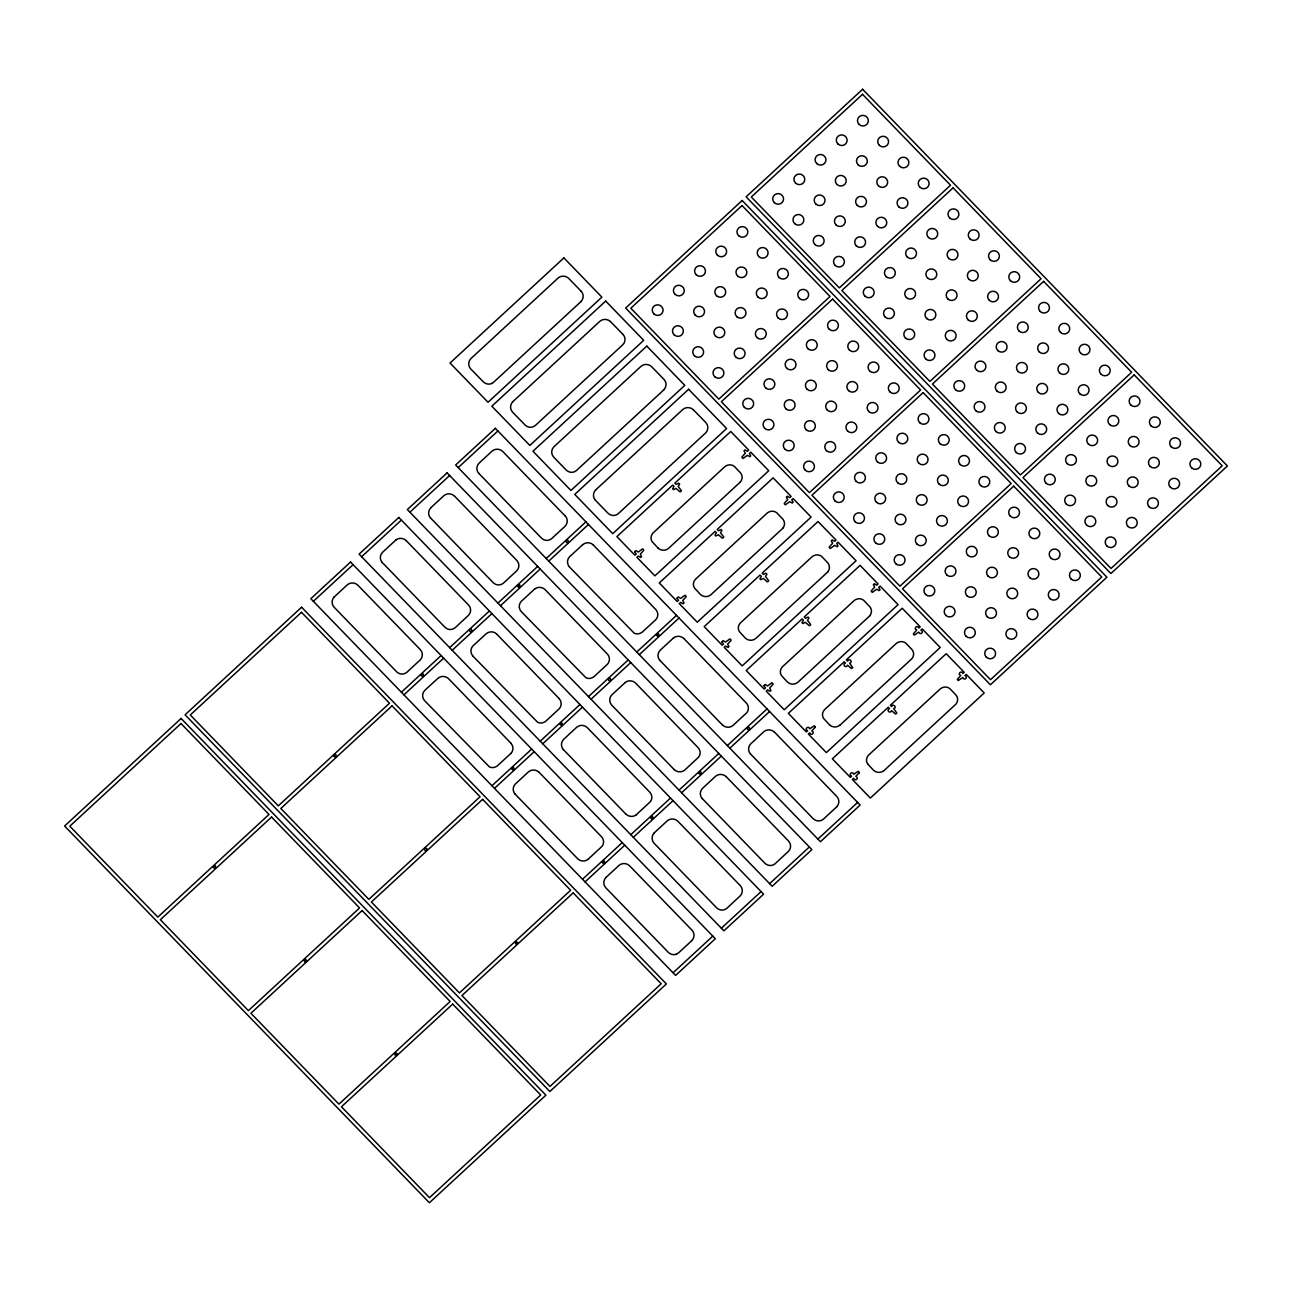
<?xml version="1.0" encoding="UTF-8"?>
<svg xmlns="http://www.w3.org/2000/svg" width="1292" height="1292" viewBox="0 0 1292 1292"><rect width="100%" height="100%" fill="white"/><g stroke="black" fill="none" stroke-linecap="round" stroke-linejoin="round"><path stroke-width="1.5" d="M740.397 481.981L668.465 548.454A7.72 7.526 13.4 0 1 658.145 548.212M581.061 301.52L493.673 382.19A9.432 9.189 13.4 0 1 491.719 383.449M512.682 401.812L600.053 321.143A7.704 7.51 13.4 0 1 610.373 321.514M313.358 601.313L353.087 564.636M361.631 556.739L401.36 520.078M409.903 512.181L449.632 475.504M458.175 467.607L497.888 430.947M334.208 596.936L347.435 584.711A7.704 7.51 13.4 0 1 357.771 585.098L420.498 649.811A7.704 7.51 13.4 0 1 420.239 659.889L407.028 672.147A9.189 8.963 13.4 0 1 404.315 673.681A6.767 6.589 13.4 0 1 399.163 673.439A9.109 8.883 13.4 0 1 396.676 671.808L333.966 607.062A7.704 7.51 13.4 0 1 334.24 596.969M395.707 540.153L382.48 552.378A7.704 7.51 13.4 0 0 382.206 562.521M430.753 507.804L443.98 495.579A7.704 7.51 13.4 0 1 454.316 495.967M663.959 389.732L576.587 470.401A9.254 9.012 13.4 0 1 574.246 471.806A6.783 6.605 13.4 0 1 569.078 471.822A9.044 8.802 13.4 0 1 566.219 470.062L553.557 456.98A7.704 7.51 13.4 0 1 553.816 446.887L641.171 366.185A7.704 7.51 13.4 0 1 651.491 366.557L664.185 379.606A7.704 7.51 13.4 0 1 663.927 389.683M595.58 490.023L682.967 409.338A7.704 7.51 13.4 0 1 693.287 409.725M401.392 692.221L441.105 655.545M449.664 647.647L489.377 610.987M497.937 603.089L537.65 566.413M546.209 558.515L585.922 521.855M403.928 694.838L443.64 658.161M452.2 650.264L491.913 613.603M500.472 605.706L540.185 569.029M548.745 561.132L588.458 524.471M582.821 544.546L569.578 556.755A7.704 7.51 13.4 0 0 569.384 566.849M510.841 753.446L497.598 765.672A8.463 8.253 13.4 0 1 493.415 767.513A6.767 6.589 13.4 0 1 489.361 766.85L424.535 700.587A7.704 7.51 13.4 0 1 424.729 690.429L438.004 678.235A7.704 7.51 13.4 0 1 448.405 678.542L511.067 743.336M491.961 785.746L531.674 749.069M540.217 741.172L579.947 704.511M588.49 696.614L628.219 659.937M636.762 652.04L676.491 615.38M494.481 788.362L534.21 751.686M542.753 743.788L582.482 707.128M591.025 699.23L630.754 662.554M639.298 654.656L679.027 617.996M625.102 682.628L611.875 694.854A7.704 7.51 13.4 0 0 611.601 705.012L674.343 769.725M673.374 638.07L660.147 650.28A7.704 7.51 13.4 0 0 659.873 660.438M588.151 859.196L601.83 846.518A7.187 6.993 13.4 0 0 603.558 841.819A8.075 7.865 13.4 0 0 601.62 836.861L538.925 772.099M636.423 814.638L650.102 801.944A7.187 6.993 13.4 0 0 651.83 797.261A8.075 7.865 13.4 0 0 649.892 792.287L587.198 727.541A7.704 7.51 13.4 0 0 576.797 727.154L563.603 739.428A7.704 7.51 13.4 0 0 563.328 749.57M582.514 879.271L622.227 842.594M630.787 834.697L670.5 798.036M679.059 790.139L718.772 753.462M727.331 745.565L767.044 708.904M585.05 881.887L624.763 845.21M633.322 837.313L673.035 800.652M681.595 792.755L721.307 756.078M729.867 748.181L769.58 711.521M605.883 877.51L619.126 865.285A7.704 7.51 13.4 0 1 629.446 865.672L692.189 930.385A7.704 7.51 13.4 0 1 691.914 940.463M654.156 832.952L667.399 820.727A7.704 7.51 13.4 0 1 677.719 821.098L740.461 885.811A7.704 7.51 13.4 0 1 740.187 895.889L726.992 908.163A9.254 9.012 13.4 0 1 724.65 909.568A6.783 6.605 13.4 0 1 719.482 909.584A9.044 8.802 13.4 0 1 716.624 907.808L653.93 843.062A7.704 7.51 13.4 0 1 654.204 832.985M839.929 725.2L911.845 658.726A7.332 7.138 13.4 0 0 912.039 649.618L906.031 643.384A6.88 6.702 13.4 0 0 900.072 641.72A8.608 8.398 13.4 0 0 896.228 643.497L824.732 709.502A8.527 8.317 13.4 0 0 822.746 712.861A6.751 6.573 13.4 0 0 823.941 718.804L829.626 724.925M691.963 940.495L678.72 952.721A9.254 9.012 13.4 0 1 676.378 954.142M836.764 806.806L823.537 819.031A9.254 9.012 13.4 0 1 821.195 820.436A6.783 6.605 13.4 0 1 816.027 820.452A9.044 8.802 13.4 0 1 813.169 818.676L750.474 753.93M883.938 770.662L955.87 704.188A7.332 7.138 13.4 0 0 956.048 695.08L950.056 688.846A6.88 6.702 13.4 0 0 944.081 687.166A8.608 8.398 13.4 0 0 940.237 688.959L868.741 754.964A8.527 8.317 13.4 0 0 866.771 758.307A6.751 6.573 13.4 0 0 867.966 764.266M673.084 972.795L712.796 936.119M721.356 928.221L761.069 891.561M769.628 883.663L809.341 846.987M817.884 839.089L857.613 802.429M658.161 548.179L652.492 542.059A6.751 6.573 13.4 0 1 651.297 536.115A8.527 8.317 13.4 0 1 653.268 532.756L724.764 466.751A8.608 8.398 13.4 0 1 728.607 464.975A6.88 6.702 13.4 0 1 734.583 466.638L740.558 472.888A7.332 7.138 13.4 0 1 740.364 481.964M581.287 291.394L568.625 278.313A7.704 7.51 13.4 0 0 558.225 277.925L470.869 358.643A7.704 7.51 13.4 0 0 470.611 368.801L483.321 381.851A8.705 8.479 13.4 0 0 486.519 383.74A6.831 6.654 13.4 0 0 491.719 383.466M610.422 321.482L623.083 334.563M693.32 409.693L705.997 422.775A7.704 7.51 13.4 0 1 705.723 432.852L618.383 513.57A9.432 9.189 13.4 0 1 616.413 514.83A6.831 6.654 13.4 0 1 611.229 515.104A8.705 8.479 13.4 0 1 608.015 513.231L595.354 500.149M565.315 516.106L502.62 451.36A7.704 7.51 13.4 0 0 492.22 450.973L479.009 463.23A7.704 7.51 13.4 0 0 478.751 473.389M593.173 544.885L655.884 609.63A7.704 7.51 13.4 0 1 655.69 619.789L642.415 631.982A8.463 8.253 13.4 0 1 638.232 633.807A6.767 6.589 13.4 0 1 634.162 633.145L569.352 566.881M683.743 638.409L746.437 703.155A8.075 7.865 13.4 0 1 748.375 708.129A7.187 6.993 13.4 0 1 746.647 712.813L732.968 725.506A7.704 7.51 13.4 0 1 722.648 725.119M774.312 731.934L837.006 796.679A7.704 7.51 13.4 0 1 836.731 806.757M478.783 473.357L541.477 538.102A9.109 8.883 13.4 0 0 543.964 539.749A6.767 6.589 13.4 0 0 549.132 539.991A9.189 8.963 13.4 0 0 551.846 538.457L565.088 526.232A7.704 7.51 13.4 0 0 565.363 516.073M659.905 660.406L722.599 725.151M454.348 495.918L517.042 560.68A7.704 7.51 13.4 0 1 516.768 570.757L503.573 583.015A9.189 8.963 13.4 0 1 500.86 584.549A6.767 6.589 13.4 0 1 495.692 584.307A9.109 8.883 13.4 0 1 493.205 582.676L430.511 517.93M726.039 776.492L788.734 841.237A7.704 7.51 13.4 0 1 788.459 851.331L775.265 863.589A9.254 9.012 13.4 0 1 772.923 865.01A6.783 6.605 13.4 0 1 767.755 865.01A9.044 8.802 13.4 0 1 764.896 863.25L702.202 798.504M406.076 540.492L468.77 605.237A7.704 7.51 13.4 0 1 468.495 615.315L455.301 627.589A9.189 8.963 13.4 0 1 452.588 629.123A6.767 6.589 13.4 0 1 447.42 628.881A9.109 8.883 13.4 0 1 444.949 627.234L382.238 562.488M496.645 634.017L559.339 698.762M472.807 656.013L537.617 722.276A6.767 6.589 13.4 0 0 541.687 722.939A8.463 8.253 13.4 0 0 545.87 721.114L559.113 708.888A7.704 7.51 13.4 0 0 559.291 698.794M563.36 749.538L626.071 814.283M515.104 794.112L577.799 858.857A7.704 7.51 13.4 0 0 588.199 859.245M867.966 764.266L873.65 770.371A7.72 7.526 13.4 0 0 883.906 770.63M750.426 753.963A7.704 7.51 13.4 0 1 750.749 743.853L763.943 731.595A7.704 7.51 13.4 0 1 774.263 731.966M673.342 638.022A7.704 7.51 13.4 0 1 683.71 638.442M582.853 544.578A7.704 7.51 13.4 0 1 593.222 544.836M430.478 517.963A7.704 7.51 13.4 0 1 430.785 507.837M702.154 798.537A7.704 7.51 13.4 0 1 702.477 788.411L715.671 776.153A7.704 7.51 13.4 0 1 725.991 776.54M674.376 769.677A7.704 7.51 13.4 0 0 684.728 770.113L698.374 757.37A7.187 6.993 13.4 0 0 700.102 752.687A8.075 7.865 13.4 0 0 698.164 747.713L635.47 682.967A7.704 7.51 13.4 0 0 625.07 682.596M472.84 655.981A7.704 7.51 13.4 0 1 473.001 645.855L486.277 633.678A7.704 7.51 13.4 0 1 496.677 633.968M395.675 540.104A7.704 7.51 13.4 0 1 406.043 540.524M636.471 814.671A7.704 7.51 13.4 0 1 626.103 814.251M676.378 954.142A6.783 6.605 13.4 0 1 671.21 954.158A9.044 8.802 13.4 0 1 668.352 952.382L605.657 887.636A7.704 7.51 13.4 0 1 605.932 877.543M515.056 794.144A7.704 7.51 13.4 0 1 515.363 784.018L528.573 771.76A7.704 7.51 13.4 0 1 538.893 772.148M511.018 743.368A7.704 7.51 13.4 0 1 510.873 753.494M839.897 725.167A7.72 7.526 13.4 0 1 829.593 724.957M595.305 500.182A7.704 7.51 13.4 0 1 595.612 490.056M512.714 401.86A7.704 7.51 13.4 0 0 512.407 411.97L525.117 425.02A9.109 8.883 13.4 0 0 527.588 426.667A6.767 6.589 13.4 0 0 532.772 426.909A9.189 8.963 13.4 0 0 535.469 425.359L622.857 344.689A7.704 7.51 13.4 0 0 623.132 334.531M581.335 291.362A7.704 7.51 13.4 0 1 581.012 301.488M815.236 727.299L811.796 730.852C815.623 732.499 810.972 736.521 809.68 732.806L808.356 734.034L826.347 752.606L940.205 647.486L922.213 628.913L920.889 630.141C924.701 631.901 920.098 635.745 918.774 632.095L914.381 635.066A2.164 2.099 13.4 0 1 913.347 633.823L916.755 629.995C912.75 628.913 917.595 624.149 918.87 628.041L920.195 626.814L902.204 608.241L846.341 659.824L847.6 661.133C848.989 657.289 853.608 662.312 849.619 663.232L852.72 667.56A2.164 2.099 13.4 0 1 851.476 668.545L847.504 665.186C846.422 668.82 841.593 664.766 845.485 663.087L844.209 661.779L788.346 713.362L806.337 731.95L807.662 730.723C803.689 729.673 808.485 724.844 809.777 728.769L814.251 725.829A2.164 2.099 13.4 0 1 815.187 727.025L815.236 727.364M859.261 772.745L855.821 776.314C859.648 778.042 854.916 781.967 853.689 778.268L852.365 779.496L870.356 798.068L984.213 692.948L966.238 674.376L964.914 675.587C968.774 677.379 963.913 681.223 962.782 677.541L958.389 680.513A2.164 2.099 13.4 0 1 957.372 679.285L960.763 675.458C956.888 674.586 961.361 669.547 962.879 673.503L964.203 672.276L946.212 653.704L890.349 705.287L891.609 706.595C892.998 702.735 897.633 707.758 893.644 708.678L896.777 712.942A2.164 2.099 13.4 0 1 895.485 714.008L891.528 710.648C890.463 714.266 885.65 710.261 889.494 708.549L888.234 707.241L832.355 758.824L850.346 777.396L851.67 776.169C847.713 775.087 852.494 770.323 853.786 774.215L858.259 771.292A2.164 2.099 13.4 0 1 859.212 772.487L859.261 772.745M421.063 675.118C424.244 680.028 424.309 670.403 421.063 675.022M469.319 630.561C472.985 635.244 472.081 625.812 469.351 630.367M517.591 585.987C520.837 590.945 520.805 581.093 517.591 585.987M565.864 541.429C569.288 546.274 568.851 536.535 565.864 541.429M397.274 1054.094C394.448 1059.036 393.882 1049.475 397.274 1054.175M517.753 942.853C515.508 947.86 513.941 938.428 517.753 942.853M634.695 552.055L636.197 553.977L634.873 555.205L616.882 536.616L672.761 485.033L674.02 486.341L672.648 488.764A6.25 6.089 13.4 0 0 673.503 489.652L676.055 488.441L679.98 491.816A2.035 1.986 13.4 0 0 681.401 490.669L678.171 486.486L679.608 484.177A6.25 6.089 13.4 0 0 678.671 483.176L676.136 484.387L674.876 483.079L730.739 431.496L748.73 450.068L747.406 451.296L744.967 449.891A6.25 6.089 13.4 0 0 744.014 450.763L745.29 453.25L741.883 457.061A2.035 1.986 13.4 0 0 743.078 458.45L747.309 455.349L749.812 456.706A6.25 6.089 13.4 0 0 750.7 455.882L749.425 453.395L750.749 452.168L768.74 470.74L654.883 575.861L636.891 557.288L638.216 556.061L640.719 557.433A6.25 6.089 13.4 0 0 641.607 556.61L640.331 554.106L643.755 550.376A2.035 1.986 13.4 0 0 642.544 548.906L638.313 552.023L635.874 550.618A6.25 6.089 13.4 0 0 634.921 551.474L634.695 552.055M677.056 598.406L678.575 600.328L677.25 601.539L659.259 582.967L715.122 531.383L716.398 532.692L715.025 535.114A6.25 6.089 13.4 0 0 715.881 536.002L718.417 534.791L722.357 538.166A2.035 1.986 13.4 0 0 723.778 537.02L720.532 532.837L721.905 530.414A6.25 6.089 13.4 0 0 721.049 529.526L718.513 530.737L717.254 529.429L773.117 477.846L791.108 496.419L789.783 497.646L787.393 496.209A6.25 6.089 13.4 0 0 786.392 497.113L787.668 499.6L784.26 503.412A2.035 1.986 13.4 0 0 785.455 504.801L789.687 501.7L792.174 503.056A6.25 6.089 13.4 0 0 793.078 502.233L791.802 499.746L793.127 498.518L811.118 517.091L697.26 622.211L679.269 603.639L680.593 602.411L683.08 603.784A6.25 6.089 13.4 0 0 683.985 602.96L682.709 600.457L686.149 596.807A2.035 1.986 13.4 0 0 684.922 595.257L680.69 598.374L678.187 597.001A6.25 6.089 13.4 0 0 677.299 597.825L677.073 598.277M721.986 642.076L723.488 643.997L722.163 645.209L704.188 626.636L760.051 575.053L761.327 576.361L759.954 578.784A6.25 6.089 13.4 0 0 760.81 579.672L763.346 578.461L767.287 581.836A2.035 1.986 13.4 0 0 768.708 580.673L765.462 576.507L766.915 574.197A6.25 6.089 13.4 0 0 765.978 573.196L763.443 574.407L762.183 573.099L818.046 521.516L836.037 540.088L834.713 541.316L832.209 539.943A6.25 6.089 13.4 0 0 831.321 540.783L832.597 543.27L829.189 547.065A2.035 1.986 13.4 0 0 830.385 548.47L834.616 545.369L837.103 546.726A6.25 6.089 13.4 0 0 838.007 545.902L836.731 543.399L838.056 542.188L856.047 560.76L742.189 665.881L724.198 647.308L725.523 646.081L728.01 647.453A6.25 6.089 13.4 0 0 728.914 646.63L727.638 644.127L731.062 640.396A2.035 1.986 13.4 0 0 729.851 638.926L725.62 642.043L723.116 640.67A6.25 6.089 13.4 0 0 722.228 641.494L721.986 642.076M764.024 685.939L765.526 687.861L764.202 689.088L746.211 670.516L802.09 618.933L803.349 620.241L801.993 622.647A6.25 6.089 13.4 0 0 802.849 623.535L805.384 622.324L809.309 625.699A2.035 1.986 13.4 0 0 810.73 624.553L807.5 620.37L808.905 618.012A6.25 6.089 13.4 0 0 808.017 617.075L805.465 618.27L804.205 616.978L860.068 565.379L878.059 583.968L876.735 585.179L874.361 583.742A6.25 6.089 13.4 0 0 873.36 584.646L874.619 587.133L871.212 590.945A2.035 1.986 13.4 0 0 872.407 592.334L876.654 589.233L879.141 590.589A6.25 6.089 13.4 0 0 880.03 589.766L878.77 587.279L880.094 586.051L898.069 604.624L784.212 709.744L766.221 691.172L767.545 689.96L770.048 691.317A6.25 6.089 13.4 0 0 770.936 690.493L769.677 688.006L773.084 684.195A2.035 1.986 13.4 0 0 771.889 682.79L767.642 685.907L765.203 684.502A6.25 6.089 13.4 0 0 764.25 685.374L764.024 685.874M213.212 866.98C215.99 872.052 216.846 862.184 213.212 866.98M333.691 755.739C336.954 760.649 336.873 750.862 333.691 755.739M306.721 960.618C303.83 965.705 303.329 955.757 306.721 960.715M427.2 849.393C424.018 854.383 423.889 844.613 427.2 849.393M511.648 768.643C515.007 773.407 514.377 763.911 511.648 768.643M559.92 724.069C563.538 728.672 562.521 719.273 559.92 724.069M608.193 679.511C611.051 684.389 611.601 674.941 608.193 679.414M656.465 634.937C659.647 639.685 659.566 630.27 656.465 634.856M602.217 862.152C605.237 867.029 605.447 857.468 602.217 862.152M650.49 817.594C653.897 822.277 653.316 812.975 650.49 817.497M698.762 773.02C702.121 777.703 701.604 768.369 698.762 772.939M747.034 728.462C749.941 733.355 750.377 723.811 747.034 728.462M782.758 528.331L710.842 594.804A7.72 7.526 13.4 0 1 700.506 594.562L694.854 588.409A6.751 6.573 13.4 0 1 693.659 582.45A8.527 8.317 13.4 0 1 695.645 579.107L767.141 513.102A8.608 8.398 13.4 0 1 770.985 511.325A6.88 6.702 13.4 0 1 776.944 512.989L782.936 519.239A7.332 7.138 13.4 0 1 782.742 528.315M827.688 572.001L755.772 638.474A7.72 7.526 13.4 0 1 745.436 638.216L739.783 632.079A6.751 6.573 13.4 0 1 738.588 626.119A8.527 8.317 13.4 0 1 740.574 622.776L812.054 556.771A8.608 8.398 13.4 0 1 815.914 554.995A6.88 6.702 13.4 0 1 821.873 556.658L827.865 562.908A7.332 7.138 13.4 0 1 827.671 571.985M869.726 615.864L797.794 682.337A7.72 7.526 13.4 0 1 787.474 682.095L781.822 675.942A6.751 6.573 13.4 0 1 780.626 669.999A8.527 8.317 13.4 0 1 782.597 666.656L854.093 600.635A8.608 8.398 13.4 0 1 857.936 598.858A6.88 6.702 13.4 0 1 863.912 600.522L869.887 606.772A7.332 7.138 13.4 0 1 869.694 615.848M563.893 257.899L450.036 363.02L488.037 402.264L601.894 297.144L563.893 257.899M605.69 301.068L491.832 406.189L529.833 445.433L643.691 340.313L605.69 301.068M181.106 718.465L64.6 826.024L429.38 1202.739L545.886 1095.18L181.106 718.465M301.585 607.224L185.079 714.799L549.859 1091.514L666.365 983.939L301.585 607.224M350.552 562.02L310.823 598.697L675.619 975.412L715.332 938.735L350.552 562.02M398.824 517.462L359.095 554.123L723.875 930.838L763.604 894.177L398.824 517.462M447.097 472.888L407.368 509.565L772.148 886.28L811.877 849.603L447.097 472.888M495.369 428.33L455.64 464.991L820.42 841.706L860.149 805.045L495.369 428.33M742.141 200.486L625.635 308.061L990.415 684.776L1106.921 577.201L742.141 200.486M862.62 89.261L746.114 196.82L1110.894 573.535L1227.4 465.976L862.62 89.261M180.993 723.52L69.784 826.202L157.818 917.11L269.027 814.428L180.993 723.52M301.472 612.295L190.263 714.961L278.297 805.869L389.506 703.203L301.472 612.295M742.028 205.557L630.803 308.223L718.837 399.131L830.045 296.466L742.028 205.557M862.507 94.316L751.298 196.998L839.316 287.906L950.541 185.224L862.507 94.316M646.808 346.111L532.95 451.231L570.935 490.475L684.808 385.355L646.808 346.111M688.604 389.28L574.746 494.4L612.731 533.644L726.605 428.508L688.604 389.28M271.562 817.045L160.337 919.726L248.371 1010.635L359.58 907.953L271.562 817.045M392.041 705.82L280.816 808.485L368.85 899.393L480.059 796.728L392.041 705.82M832.581 299.082L721.372 401.747L809.406 492.656L920.615 389.99L832.581 299.082M953.06 187.841L841.851 290.522L929.885 381.431L1041.094 278.749L953.06 187.841M534.549 589.104L521.306 601.329A7.704 7.51 13.4 0 0 521.112 611.423L585.89 677.719A6.767 6.589 13.4 0 0 589.96 678.381A8.463 8.253 13.4 0 0 594.142 676.54L607.369 664.314A7.704 7.51 13.4 0 0 607.563 654.236L544.901 589.443A7.704 7.51 13.4 0 0 534.581 589.152M362.115 910.569L250.906 1013.251L338.94 1104.159L450.149 1001.478L362.115 910.569M482.594 799.344L371.385 902.01L459.419 992.918L570.628 890.253L482.594 799.344M923.15 392.606L811.941 495.272L899.959 586.18L1011.184 483.515L923.15 392.606M1043.629 281.365L932.42 384.047L1020.438 474.955L1131.663 372.274L1043.629 281.365M452.685 1004.094L341.459 1106.776L429.493 1197.684L540.702 1095.002L452.685 1004.094M573.163 892.869L461.955 995.534L549.972 1086.443L661.197 983.777L573.163 892.869M1013.703 486.131L902.494 588.797L990.528 679.705L1101.737 577.039L1013.703 486.131M1134.182 374.89L1022.973 477.572L1111.007 568.48L1222.216 465.798L1134.182 374.89M837.022 184.481A5.443 5.297 13.4 0 0 846.066 182.059A5.443 5.297 13.4 0 0 839.299 175.583A5.443 5.297 13.4 0 0 837.022 184.481M858.066 164.762A5.443 5.297 13.4 0 0 867.158 162.485A5.443 5.297 13.4 0 0 860.504 155.912A5.443 5.297 13.4 0 0 858.066 164.762M859.115 124.436A5.443 5.297 13.4 0 0 868.176 122.013A5.443 5.297 13.4 0 0 861.409 115.537A5.443 5.297 13.4 0 0 859.115 124.436M837.927 143.993A5.443 5.297 13.4 0 0 846.987 141.571A5.443 5.297 13.4 0 0 840.22 135.095A5.443 5.297 13.4 0 0 837.927 143.993M879.384 145.366A5.443 5.297 13.4 0 0 888.428 142.944A5.443 5.297 13.4 0 0 881.661 136.468A5.443 5.297 13.4 0 0 879.384 145.366M816.754 163.551A5.443 5.297 13.4 0 0 825.798 161.129A5.443 5.297 13.4 0 0 819.031 154.652A5.443 5.297 13.4 0 0 816.754 163.551M899.652 166.297A5.443 5.297 13.4 0 0 908.696 163.874A5.443 5.297 13.4 0 0 901.929 157.398A5.443 5.297 13.4 0 0 899.652 166.297M795.565 183.109A5.443 5.297 13.4 0 0 804.625 180.686A5.443 5.297 13.4 0 0 797.858 174.21A5.443 5.297 13.4 0 0 795.565 183.109M1101.042 374.276A5.443 5.297 13.4 0 0 1110.086 371.854A5.443 5.297 13.4 0 0 1103.32 365.378A5.443 5.297 13.4 0 0 1101.042 374.276M1038.413 392.461A5.443 5.297 13.4 0 0 1047.457 390.039A5.443 5.297 13.4 0 0 1040.69 383.562A5.443 5.297 13.4 0 0 1038.413 392.461M1079.854 393.834A5.443 5.297 13.4 0 0 1088.914 391.411A5.443 5.297 13.4 0 0 1082.147 384.935A5.443 5.297 13.4 0 0 1079.854 393.834M975.767 410.646A5.443 5.297 13.4 0 0 984.827 408.224A5.443 5.297 13.4 0 0 978.06 401.747A5.443 5.297 13.4 0 0 975.767 410.646M1017.224 412.019A5.443 5.297 13.4 0 0 1026.268 409.596A5.443 5.297 13.4 0 0 1019.501 403.12A5.443 5.297 13.4 0 0 1017.224 412.019M1058.665 413.392A5.443 5.297 13.4 0 0 1067.725 410.969A5.443 5.297 13.4 0 0 1060.958 404.493A5.443 5.297 13.4 0 0 1058.665 413.392M1130.807 405.01A5.443 5.297 13.4 0 0 1139.851 402.587A5.443 5.297 13.4 0 0 1133.084 396.111A5.443 5.297 13.4 0 0 1130.807 405.01M996.035 431.576A5.443 5.297 13.4 0 0 1005.095 429.154A5.443 5.297 13.4 0 0 998.328 422.678A5.443 5.297 13.4 0 0 996.035 431.576M1037.492 432.949A5.443 5.297 13.4 0 0 1046.536 430.527A5.443 5.297 13.4 0 0 1039.769 424.051A5.443 5.297 13.4 0 0 1037.492 432.949M1109.618 424.567A5.443 5.297 13.4 0 0 1118.678 422.145A5.443 5.297 13.4 0 0 1111.911 415.669A5.443 5.297 13.4 0 0 1109.618 424.567M1151.075 425.94A5.443 5.297 13.4 0 0 1160.119 423.518A5.443 5.297 13.4 0 0 1153.352 417.041A5.443 5.297 13.4 0 0 1151.075 425.94M1016.303 452.507A5.443 5.297 13.4 0 0 1025.363 450.084A5.443 5.297 13.4 0 0 1018.597 443.608A5.443 5.297 13.4 0 0 1016.303 452.507M1088.429 444.125A5.443 5.297 13.4 0 0 1097.489 441.702A5.443 5.297 13.4 0 0 1090.723 435.226A5.443 5.297 13.4 0 0 1088.429 444.125M1129.886 445.498A5.443 5.297 13.4 0 0 1138.93 443.075A5.443 5.297 13.4 0 0 1132.163 436.599A5.443 5.297 13.4 0 0 1129.886 445.498M1067.257 463.683A5.443 5.297 13.4 0 0 1076.301 461.26A5.443 5.297 13.4 0 0 1069.534 454.784A5.443 5.297 13.4 0 0 1067.257 463.683M1171.327 446.87A5.443 5.297 13.4 0 0 1180.387 444.448A5.443 5.297 13.4 0 0 1173.62 437.972A5.443 5.297 13.4 0 0 1171.327 446.87M1108.697 465.055A5.443 5.297 13.4 0 0 1117.758 462.633A5.443 5.297 13.4 0 0 1110.991 456.157A5.443 5.297 13.4 0 0 1108.697 465.055M1059.585 372.904A5.443 5.297 13.4 0 0 1068.646 370.481A5.443 5.297 13.4 0 0 1061.879 364.005A5.443 5.297 13.4 0 0 1059.585 372.904M1018.144 371.531A5.443 5.297 13.4 0 0 1027.188 369.108A5.443 5.297 13.4 0 0 1020.422 362.632A5.443 5.297 13.4 0 0 1018.144 371.531M955.515 389.716A5.443 5.297 13.4 0 0 964.559 387.293A5.443 5.297 13.4 0 0 957.792 380.817A5.443 5.297 13.4 0 0 955.515 389.716M996.956 391.088A5.443 5.297 13.4 0 0 1006.016 388.666A5.443 5.297 13.4 0 0 999.249 382.19A5.443 5.297 13.4 0 0 996.956 391.088M1080.774 353.346A5.443 5.297 13.4 0 0 1089.818 350.923A5.443 5.297 13.4 0 0 1083.051 344.447A5.443 5.297 13.4 0 0 1080.774 353.346M969.032 279.379A5.443 5.297 13.4 0 0 978.076 276.956A5.443 5.297 13.4 0 0 971.309 270.48A5.443 5.297 13.4 0 0 969.032 279.379M927.575 278.006A5.443 5.297 13.4 0 0 936.635 275.584A5.443 5.297 13.4 0 0 929.869 269.107A5.443 5.297 13.4 0 0 927.575 278.006M864.946 296.191A5.443 5.297 13.4 0 0 874.006 293.769A5.443 5.297 13.4 0 0 867.223 287.292A5.443 5.297 13.4 0 0 864.946 296.191M1010.473 280.752A5.443 5.297 13.4 0 0 1019.533 278.329A5.443 5.297 13.4 0 0 1012.767 271.853A5.443 5.297 13.4 0 0 1010.473 280.752M906.403 297.564A5.443 5.297 13.4 0 0 915.447 295.141A5.443 5.297 13.4 0 0 908.68 288.665A5.443 5.297 13.4 0 0 906.403 297.564M947.843 298.936A5.443 5.297 13.4 0 0 956.904 296.514A5.443 5.297 13.4 0 0 950.121 290.038A5.443 5.297 13.4 0 0 947.843 298.936M989.301 300.309A5.443 5.297 13.4 0 0 998.345 297.887A5.443 5.297 13.4 0 0 991.578 291.411A5.443 5.297 13.4 0 0 989.301 300.309M885.214 317.121A5.443 5.297 13.4 0 0 894.258 314.699A5.443 5.297 13.4 0 0 887.491 308.223A5.443 5.297 13.4 0 0 885.214 317.121M926.655 318.494A5.443 5.297 13.4 0 0 935.715 316.072A5.443 5.297 13.4 0 0 928.948 309.595A5.443 5.297 13.4 0 0 926.655 318.494M968.112 319.867A5.443 5.297 13.4 0 0 977.156 317.444A5.443 5.297 13.4 0 0 970.389 310.968A5.443 5.297 13.4 0 0 968.112 319.867M1040.238 311.485A5.443 5.297 13.4 0 0 1049.298 309.063A5.443 5.297 13.4 0 0 1042.531 302.586A5.443 5.297 13.4 0 0 1040.238 311.485M905.482 338.052A5.443 5.297 13.4 0 0 914.526 335.629A5.443 5.297 13.4 0 0 907.759 329.153A5.443 5.297 13.4 0 0 905.482 338.052M946.923 339.425A5.443 5.297 13.4 0 0 955.983 337.002A5.443 5.297 13.4 0 0 949.216 330.526A5.443 5.297 13.4 0 0 946.923 339.425M1019.065 331.043A5.443 5.297 13.4 0 0 1028.109 328.62A5.443 5.297 13.4 0 0 1021.342 322.144A5.443 5.297 13.4 0 0 1019.065 331.043M1060.506 332.415A5.443 5.297 13.4 0 0 1069.566 329.993A5.443 5.297 13.4 0 0 1062.799 323.517A5.443 5.297 13.4 0 0 1060.506 332.415M925.75 358.982A5.443 5.297 13.4 0 0 934.794 356.56A5.443 5.297 13.4 0 0 928.027 350.084A5.443 5.297 13.4 0 0 925.75 358.982M997.876 350.6A5.443 5.297 13.4 0 0 1006.92 348.178A5.443 5.297 13.4 0 0 1000.153 341.702A5.443 5.297 13.4 0 0 997.876 350.6M1039.317 351.973A5.443 5.297 13.4 0 0 1048.377 349.551A5.443 5.297 13.4 0 0 1041.61 343.074A5.443 5.297 13.4 0 0 1039.317 351.973M976.687 370.158A5.443 5.297 13.4 0 0 985.748 367.736A5.443 5.297 13.4 0 0 978.981 361.259A5.443 5.297 13.4 0 0 976.687 370.158M857.274 205.412A5.443 5.297 13.4 0 0 866.334 202.989A5.443 5.297 13.4 0 0 859.568 196.513A5.443 5.297 13.4 0 0 857.274 205.412M898.731 206.785A5.443 5.297 13.4 0 0 907.775 204.362A5.443 5.297 13.4 0 0 901.008 197.886A5.443 5.297 13.4 0 0 898.731 206.785M794.645 223.597A5.443 5.297 13.4 0 0 803.705 221.174A5.443 5.297 13.4 0 0 796.938 214.698A5.443 5.297 13.4 0 0 794.645 223.597M836.102 224.97A5.443 5.297 13.4 0 0 845.146 222.547A5.443 5.297 13.4 0 0 838.379 216.071A5.443 5.297 13.4 0 0 836.102 224.97M877.543 226.342A5.443 5.297 13.4 0 0 886.603 223.92A5.443 5.297 13.4 0 0 879.836 217.444A5.443 5.297 13.4 0 0 877.543 226.342M949.685 217.96A5.443 5.297 13.4 0 0 958.729 215.538A5.443 5.297 13.4 0 0 951.962 209.062A5.443 5.297 13.4 0 0 949.685 217.96M814.913 244.527A5.443 5.297 13.4 0 0 823.973 242.105A5.443 5.297 13.4 0 0 817.206 235.629A5.443 5.297 13.4 0 0 814.913 244.527M856.37 245.9A5.443 5.297 13.4 0 0 865.414 243.477A5.443 5.297 13.4 0 0 858.647 237.001A5.443 5.297 13.4 0 0 856.37 245.9M928.496 237.518A5.443 5.297 13.4 0 0 937.556 235.096A5.443 5.297 13.4 0 0 930.773 228.619A5.443 5.297 13.4 0 0 928.496 237.518M969.953 238.907A5.443 5.297 13.4 0 0 978.981 236.436A5.443 5.297 13.4 0 0 972.182 230.008A5.443 5.297 13.4 0 0 969.953 238.907M835.181 265.458A5.443 5.297 13.4 0 0 844.225 263.035A5.443 5.297 13.4 0 0 837.458 256.559A5.443 5.297 13.4 0 0 835.181 265.458M907.307 257.076A5.443 5.297 13.4 0 0 916.367 254.653A5.443 5.297 13.4 0 0 909.6 248.177A5.443 5.297 13.4 0 0 907.307 257.076M948.764 258.448A5.443 5.297 13.4 0 0 957.808 256.026A5.443 5.297 13.4 0 0 951.041 249.55A5.443 5.297 13.4 0 0 948.764 258.448M990.205 259.821A5.443 5.297 13.4 0 0 999.265 257.399A5.443 5.297 13.4 0 0 992.498 250.923A5.443 5.297 13.4 0 0 990.205 259.821M886.134 276.633A5.443 5.297 13.4 0 0 895.178 274.211A5.443 5.297 13.4 0 0 888.412 267.735A5.443 5.297 13.4 0 0 886.134 276.633M878.463 185.854A5.443 5.297 13.4 0 0 887.523 183.432A5.443 5.297 13.4 0 0 880.756 176.956A5.443 5.297 13.4 0 0 878.463 185.854M774.393 202.683A5.443 5.297 13.4 0 0 783.42 200.212A5.443 5.297 13.4 0 0 776.621 193.784A5.443 5.297 13.4 0 0 774.393 202.683M919.92 187.227A5.443 5.297 13.4 0 0 928.964 184.804A5.443 5.297 13.4 0 0 922.197 178.328A5.443 5.297 13.4 0 0 919.92 187.227M815.833 204.039A5.443 5.297 13.4 0 0 824.877 201.617A5.443 5.297 13.4 0 0 818.111 195.14A5.443 5.297 13.4 0 0 815.833 204.039M1046.068 483.24A5.443 5.297 13.4 0 0 1055.128 480.818A5.443 5.297 13.4 0 0 1048.361 474.342A5.443 5.297 13.4 0 0 1046.068 483.24M1150.155 466.428A5.443 5.297 13.4 0 0 1159.199 464.006A5.443 5.297 13.4 0 0 1152.432 457.53A5.443 5.297 13.4 0 0 1150.155 466.428M1087.525 484.613A5.443 5.297 13.4 0 0 1096.569 482.191A5.443 5.297 13.4 0 0 1089.802 475.714A5.443 5.297 13.4 0 0 1087.525 484.613M1191.595 467.801A5.443 5.297 13.4 0 0 1200.656 465.378A5.443 5.297 13.4 0 0 1193.889 458.902A5.443 5.297 13.4 0 0 1191.595 467.801M1128.966 485.986A5.443 5.297 13.4 0 0 1138.026 483.563A5.443 5.297 13.4 0 0 1131.259 477.087A5.443 5.297 13.4 0 0 1128.966 485.986M1066.336 504.171A5.443 5.297 13.4 0 0 1075.38 501.748A5.443 5.297 13.4 0 0 1068.613 495.272A5.443 5.297 13.4 0 0 1066.336 504.171M1170.423 487.359A5.443 5.297 13.4 0 0 1179.467 484.936A5.443 5.297 13.4 0 0 1172.7 478.46A5.443 5.297 13.4 0 0 1170.423 487.359M1107.777 505.543A5.443 5.297 13.4 0 0 1116.837 503.121A5.443 5.297 13.4 0 0 1110.07 496.645A5.443 5.297 13.4 0 0 1107.777 505.543M1149.234 506.916A5.443 5.297 13.4 0 0 1158.278 504.494A5.443 5.297 13.4 0 0 1151.511 498.018A5.443 5.297 13.4 0 0 1149.234 506.916M1086.604 525.101A5.443 5.297 13.4 0 0 1095.648 522.679A5.443 5.297 13.4 0 0 1088.881 516.202A5.443 5.297 13.4 0 0 1086.604 525.101M1128.045 526.474A5.443 5.297 13.4 0 0 1137.105 524.051A5.443 5.297 13.4 0 0 1130.339 517.575A5.443 5.297 13.4 0 0 1128.045 526.474M1106.873 546.032A5.443 5.297 13.4 0 0 1115.917 543.609A5.443 5.297 13.4 0 0 1109.15 537.133A5.443 5.297 13.4 0 0 1106.873 546.032M717.464 255.251A5.443 5.297 13.4 0 0 726.492 252.78A5.443 5.297 13.4 0 0 719.692 246.336A5.443 5.297 13.4 0 0 717.464 255.251M758.905 256.624A5.443 5.297 13.4 0 0 767.949 254.153A5.443 5.297 13.4 0 0 761.149 247.709A5.443 5.297 13.4 0 0 758.905 256.624M696.275 274.808A5.443 5.297 13.4 0 0 705.319 272.337A5.443 5.297 13.4 0 0 698.504 265.894A5.443 5.297 13.4 0 0 696.275 274.808M779.173 277.554A5.443 5.297 13.4 0 0 788.217 275.083A5.443 5.297 13.4 0 0 781.402 268.639A5.443 5.297 13.4 0 0 779.173 277.554M675.086 294.366A5.443 5.297 13.4 0 0 684.13 291.895A5.443 5.297 13.4 0 0 677.331 285.451A5.443 5.297 13.4 0 0 675.086 294.366M737.587 276.004A5.443 5.297 13.4 0 0 746.679 273.726A5.443 5.297 13.4 0 0 740.025 267.137A5.443 5.297 13.4 0 0 737.587 276.004M738.636 235.693A5.443 5.297 13.4 0 0 747.68 233.222A5.443 5.297 13.4 0 0 740.881 226.778A5.443 5.297 13.4 0 0 738.636 235.693M849.474 350.148A5.443 5.297 13.4 0 0 858.502 347.677A5.443 5.297 13.4 0 0 851.703 341.233A5.443 5.297 13.4 0 0 849.474 350.148M786.844 368.333A5.443 5.297 13.4 0 0 795.872 365.862A5.443 5.297 13.4 0 0 789.073 359.418A5.443 5.297 13.4 0 0 786.844 368.333M714.702 376.715A5.443 5.297 13.4 0 0 723.746 374.244A5.443 5.297 13.4 0 0 716.947 367.8A5.443 5.297 13.4 0 0 714.702 376.715M828.285 369.69A5.443 5.297 13.4 0 0 837.329 367.251A5.443 5.297 13.4 0 0 830.562 360.791A5.443 5.297 13.4 0 0 828.285 369.69M869.726 371.046A5.443 5.297 13.4 0 0 878.786 368.624A5.443 5.297 13.4 0 0 872.019 362.164A5.443 5.297 13.4 0 0 869.726 371.046M765.655 387.891A5.443 5.297 13.4 0 0 774.683 385.42A5.443 5.297 13.4 0 0 767.884 378.976A5.443 5.297 13.4 0 0 765.655 387.891M716.543 295.739A5.443 5.297 13.4 0 0 725.571 293.268A5.443 5.297 13.4 0 0 718.772 286.824A5.443 5.297 13.4 0 0 716.543 295.739M757.984 297.112A5.443 5.297 13.4 0 0 767.028 294.641A5.443 5.297 13.4 0 0 760.229 288.197A5.443 5.297 13.4 0 0 757.984 297.112M799.441 298.452A5.443 5.297 13.4 0 0 808.485 296.03A5.443 5.297 13.4 0 0 801.718 289.553A5.443 5.297 13.4 0 0 799.441 298.452M653.913 313.924A5.443 5.297 13.4 0 0 662.941 311.453A5.443 5.297 13.4 0 0 656.142 305.009A5.443 5.297 13.4 0 0 653.913 313.924M695.354 315.296A5.443 5.297 13.4 0 0 704.398 312.825A5.443 5.297 13.4 0 0 697.599 306.382A5.443 5.297 13.4 0 0 695.354 315.296M736.811 316.669A5.443 5.297 13.4 0 0 745.839 314.198A5.443 5.297 13.4 0 0 739.04 307.754A5.443 5.297 13.4 0 0 736.811 316.669M778.252 318.042A5.443 5.297 13.4 0 0 787.296 315.571A5.443 5.297 13.4 0 0 780.497 309.127A5.443 5.297 13.4 0 0 778.252 318.042M674.166 334.854A5.443 5.297 13.4 0 0 683.21 332.383A5.443 5.297 13.4 0 0 676.41 325.939A5.443 5.297 13.4 0 0 674.166 334.854M715.623 336.227A5.443 5.297 13.4 0 0 724.667 333.756A5.443 5.297 13.4 0 0 717.851 327.312A5.443 5.297 13.4 0 0 715.623 336.227M829.206 329.202A5.443 5.297 13.4 0 0 838.25 326.779A5.443 5.297 13.4 0 0 831.483 320.303A5.443 5.297 13.4 0 0 829.206 329.202M757.064 337.6A5.443 5.297 13.4 0 0 766.108 335.129A5.443 5.297 13.4 0 0 759.308 328.685A5.443 5.297 13.4 0 0 757.064 337.6M694.434 355.785A5.443 5.297 13.4 0 0 703.478 353.314A5.443 5.297 13.4 0 0 696.679 346.87A5.443 5.297 13.4 0 0 694.434 355.785M808.017 348.759A5.443 5.297 13.4 0 0 817.061 346.337A5.443 5.297 13.4 0 0 810.294 339.861A5.443 5.297 13.4 0 0 808.017 348.759M735.891 357.157A5.443 5.297 13.4 0 0 744.919 354.686A5.443 5.297 13.4 0 0 738.12 348.242A5.443 5.297 13.4 0 0 735.891 357.157M807.096 389.247A5.443 5.297 13.4 0 0 816.156 386.809A5.443 5.297 13.4 0 0 809.39 380.349A5.443 5.297 13.4 0 0 807.096 389.247M848.553 390.604A5.443 5.297 13.4 0 0 857.597 388.181A5.443 5.297 13.4 0 0 850.83 381.721A5.443 5.297 13.4 0 0 848.553 390.604M889.994 391.977A5.443 5.297 13.4 0 0 899.054 389.554A5.443 5.297 13.4 0 0 892.288 383.078A5.443 5.297 13.4 0 0 889.994 391.977M744.467 407.448A5.443 5.297 13.4 0 0 753.511 404.977A5.443 5.297 13.4 0 0 746.711 398.534A5.443 5.297 13.4 0 0 744.467 407.448M785.924 408.821A5.443 5.297 13.4 0 0 794.951 406.35A5.443 5.297 13.4 0 0 788.152 399.906A5.443 5.297 13.4 0 0 785.924 408.821M827.364 410.162A5.443 5.297 13.4 0 0 836.409 407.739A5.443 5.297 13.4 0 0 829.642 401.279A5.443 5.297 13.4 0 0 827.364 410.162M868.805 411.534A5.443 5.297 13.4 0 0 877.866 409.112A5.443 5.297 13.4 0 0 871.099 402.636A5.443 5.297 13.4 0 0 868.805 411.534M764.735 428.379A5.443 5.297 13.4 0 0 773.779 425.908A5.443 5.297 13.4 0 0 766.963 419.464A5.443 5.297 13.4 0 0 764.735 428.379M806.176 429.719A5.443 5.297 13.4 0 0 815.236 427.297A5.443 5.297 13.4 0 0 808.469 420.837A5.443 5.297 13.4 0 0 806.176 429.719M847.633 431.092A5.443 5.297 13.4 0 0 856.677 428.669A5.443 5.297 13.4 0 0 849.91 422.193A5.443 5.297 13.4 0 0 847.633 431.092M919.759 422.726A5.443 5.297 13.4 0 0 928.819 420.288A5.443 5.297 13.4 0 0 922.052 413.828A5.443 5.297 13.4 0 0 919.759 422.726M785.003 449.309A5.443 5.297 13.4 0 0 794.031 446.838A5.443 5.297 13.4 0 0 787.232 440.394A5.443 5.297 13.4 0 0 785.003 449.309M898.57 442.284A5.443 5.297 13.4 0 0 907.63 439.861A5.443 5.297 13.4 0 0 900.863 433.385A5.443 5.297 13.4 0 0 898.57 442.284M826.444 450.65A5.443 5.297 13.4 0 0 835.504 448.227A5.443 5.297 13.4 0 0 828.737 441.751A5.443 5.297 13.4 0 0 826.444 450.65M940.027 443.657A5.443 5.297 13.4 0 0 949.071 441.218A5.443 5.297 13.4 0 0 942.304 434.758A5.443 5.297 13.4 0 0 940.027 443.657M877.397 461.842A5.443 5.297 13.4 0 0 886.441 459.419A5.443 5.297 13.4 0 0 879.674 452.943A5.443 5.297 13.4 0 0 877.397 461.842M805.271 470.24A5.443 5.297 13.4 0 0 814.299 467.769A5.443 5.297 13.4 0 0 807.5 461.325A5.443 5.297 13.4 0 0 805.271 470.24M918.838 463.214A5.443 5.297 13.4 0 0 927.898 460.776A5.443 5.297 13.4 0 0 921.131 454.316A5.443 5.297 13.4 0 0 918.838 463.214M960.295 464.571A5.443 5.297 13.4 0 0 969.339 462.148A5.443 5.297 13.4 0 0 962.572 455.672A5.443 5.297 13.4 0 0 960.295 464.571M856.208 481.399A5.443 5.297 13.4 0 0 865.269 478.977A5.443 5.297 13.4 0 0 858.502 472.501A5.443 5.297 13.4 0 0 856.208 481.399M1009.407 556.739A5.443 5.297 13.4 0 0 1018.451 554.3A5.443 5.297 13.4 0 0 1011.684 547.84A5.443 5.297 13.4 0 0 1009.407 556.739M967.95 555.366A5.443 5.297 13.4 0 0 977.01 552.928A5.443 5.297 13.4 0 0 970.244 546.468A5.443 5.297 13.4 0 0 967.95 555.366M1050.848 558.096A5.443 5.297 13.4 0 0 1059.908 555.673A5.443 5.297 13.4 0 0 1053.141 549.197A5.443 5.297 13.4 0 0 1050.848 558.096M946.778 574.924A5.443 5.297 13.4 0 0 955.822 572.485A5.443 5.297 13.4 0 0 949.055 566.025A5.443 5.297 13.4 0 0 946.778 574.924M897.665 482.772A5.443 5.297 13.4 0 0 906.709 480.333A5.443 5.297 13.4 0 0 899.943 473.873A5.443 5.297 13.4 0 0 897.665 482.772M939.106 484.129A5.443 5.297 13.4 0 0 948.167 481.706A5.443 5.297 13.4 0 0 941.4 475.246A5.443 5.297 13.4 0 0 939.106 484.129M835.02 500.957A5.443 5.297 13.4 0 0 844.08 498.534A5.443 5.297 13.4 0 0 837.313 492.058A5.443 5.297 13.4 0 0 835.02 500.957M980.563 485.501A5.443 5.297 13.4 0 0 989.607 483.079A5.443 5.297 13.4 0 0 982.841 476.603A5.443 5.297 13.4 0 0 980.563 485.501M876.477 502.33A5.443 5.297 13.4 0 0 885.521 499.891A5.443 5.297 13.4 0 0 878.754 493.431A5.443 5.297 13.4 0 0 876.477 502.33M917.918 503.686A5.443 5.297 13.4 0 0 926.978 501.264A5.443 5.297 13.4 0 0 920.211 494.804A5.443 5.297 13.4 0 0 917.918 503.686M959.375 505.059A5.443 5.297 13.4 0 0 968.419 502.636A5.443 5.297 13.4 0 0 961.652 496.16A5.443 5.297 13.4 0 0 959.375 505.059M855.288 521.887A5.443 5.297 13.4 0 0 864.348 519.449A5.443 5.297 13.4 0 0 857.581 512.989A5.443 5.297 13.4 0 0 855.288 521.887M896.745 523.244A5.443 5.297 13.4 0 0 905.789 520.821A5.443 5.297 13.4 0 0 899.022 514.361A5.443 5.297 13.4 0 0 896.745 523.244M938.186 524.617A5.443 5.297 13.4 0 0 947.246 522.194A5.443 5.297 13.4 0 0 940.479 515.718A5.443 5.297 13.4 0 0 938.186 524.617M875.556 542.802A5.443 5.297 13.4 0 0 884.616 540.379A5.443 5.297 13.4 0 0 877.849 533.919A5.443 5.297 13.4 0 0 875.556 542.802M917.013 544.174A5.443 5.297 13.4 0 0 926.057 541.752A5.443 5.297 13.4 0 0 919.29 535.276A5.443 5.297 13.4 0 0 917.013 544.174M895.824 563.732A5.443 5.297 13.4 0 0 904.868 561.309A5.443 5.297 13.4 0 0 898.101 554.833A5.443 5.297 13.4 0 0 895.824 563.732M1010.328 516.251A5.443 5.297 13.4 0 0 1019.372 513.812A5.443 5.297 13.4 0 0 1012.605 507.352A5.443 5.297 13.4 0 0 1010.328 516.251M989.139 535.809A5.443 5.297 13.4 0 0 998.199 533.37A5.443 5.297 13.4 0 0 991.416 526.91A5.443 5.297 13.4 0 0 989.139 535.809M1030.596 537.181A5.443 5.297 13.4 0 0 1039.64 534.743A5.443 5.297 13.4 0 0 1032.873 528.283A5.443 5.297 13.4 0 0 1030.596 537.181M988.218 576.297A5.443 5.297 13.4 0 0 997.279 573.858A5.443 5.297 13.4 0 0 990.512 567.398A5.443 5.297 13.4 0 0 988.218 576.297M1029.676 577.653A5.443 5.297 13.4 0 0 1038.72 575.231A5.443 5.297 13.4 0 0 1031.953 568.755A5.443 5.297 13.4 0 0 1029.676 577.653M925.589 594.481A5.443 5.297 13.4 0 0 934.649 592.059A5.443 5.297 13.4 0 0 927.866 585.583A5.443 5.297 13.4 0 0 925.589 594.481M1071.116 579.026A5.443 5.297 13.4 0 0 1080.177 576.603A5.443 5.297 13.4 0 0 1073.41 570.127A5.443 5.297 13.4 0 0 1071.116 579.026M967.046 595.854A5.443 5.297 13.4 0 0 976.09 593.416A5.443 5.297 13.4 0 0 969.323 586.956A5.443 5.297 13.4 0 0 967.046 595.854M1008.487 597.211A5.443 5.297 13.4 0 0 1017.547 594.788A5.443 5.297 13.4 0 0 1010.764 588.312A5.443 5.297 13.4 0 0 1008.487 597.211M1049.944 598.584A5.443 5.297 13.4 0 0 1058.988 596.161A5.443 5.297 13.4 0 0 1052.221 589.685A5.443 5.297 13.4 0 0 1049.944 598.584M945.857 615.412A5.443 5.297 13.4 0 0 954.901 612.973A5.443 5.297 13.4 0 0 948.134 606.513A5.443 5.297 13.4 0 0 945.857 615.412M987.298 616.768A5.443 5.297 13.4 0 0 996.358 614.346A5.443 5.297 13.4 0 0 989.591 607.87A5.443 5.297 13.4 0 0 987.298 616.768M1028.755 618.141A5.443 5.297 13.4 0 0 1037.799 615.719A5.443 5.297 13.4 0 0 1031.032 609.243A5.443 5.297 13.4 0 0 1028.755 618.141M966.125 636.326A5.443 5.297 13.4 0 0 975.169 633.904A5.443 5.297 13.4 0 0 968.402 627.444A5.443 5.297 13.4 0 0 966.125 636.326M1007.566 637.699A5.443 5.297 13.4 0 0 1016.626 635.276A5.443 5.297 13.4 0 0 1009.859 628.8A5.443 5.297 13.4 0 0 1007.566 637.699M986.394 657.257A5.443 5.297 13.4 0 0 995.438 654.834A5.443 5.297 13.4 0 0 988.671 648.358A5.443 5.297 13.4 0 0 986.394 657.257"/></g></svg>
